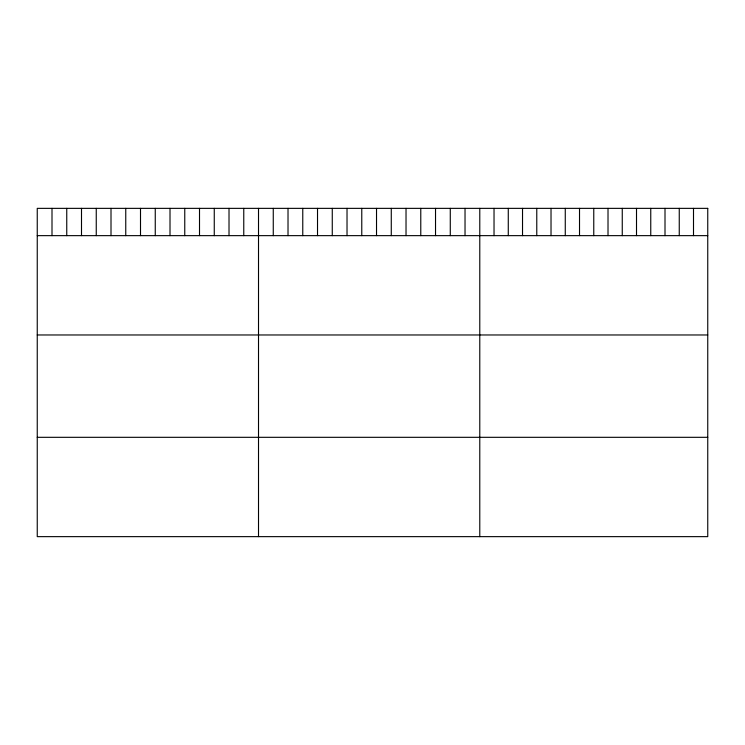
<?xml version="1.0" encoding="UTF-8"?>
<svg xmlns="http://www.w3.org/2000/svg" width="745" height="745" viewBox="0 0 745 745"><rect width="100%" height="100%" fill="white"/><g stroke="black" fill="none" stroke-linecap="round" stroke-linejoin="round"><path stroke-width="1.12" d="M37.25 235.643L707.75 235.643M37.25 334.971L707.75 334.971M37.25 437.315L707.75 437.315M693.502 208.358L693.502 235.643M679.254 208.358L679.254 235.643M665.006 208.358L665.006 235.643M650.757 208.358L650.757 235.643M636.509 208.358L636.509 235.643M622.261 208.358L622.261 235.643M608.013 208.358L608.013 235.643M593.765 208.358L593.765 235.643M579.517 208.358L579.517 235.643M565.269 208.358L565.269 235.643M551.021 208.358L551.021 235.643M536.773 208.358L536.773 235.643M522.524 208.358L522.524 235.643M508.276 208.358L508.276 235.643M494.028 208.358L494.028 235.643M479.78 208.358L479.78 536.642M465.029 208.358L465.029 235.643M450.278 208.358L450.278 235.643M435.527 208.358L435.527 235.643M420.776 208.358L420.776 235.643M406.025 208.358L406.025 235.643M391.274 208.358L391.274 235.643M376.523 208.358L376.523 235.643M361.772 208.358L361.772 235.643M347.021 208.358L347.021 235.643M332.27 208.358L332.27 235.643M317.519 208.358L317.519 235.643M302.768 208.358L302.768 235.643M288.017 208.358L288.017 235.643M273.266 208.358L273.266 235.643M258.515 208.358L258.515 536.642M243.764 208.358L243.764 235.643M229.013 208.358L229.013 235.643M214.262 208.358L214.262 235.643M199.511 208.358L199.511 235.643M184.76 208.358L184.76 235.643M170.009 208.358L170.009 235.643M155.258 208.358L155.258 235.643M140.507 208.358L140.507 235.643M125.756 208.358L125.756 235.643M111.005 208.358L111.005 235.643M96.254 208.358L96.254 235.643M81.503 208.358L81.503 235.643M66.752 208.358L66.752 235.643M52.001 208.358L52.001 235.643M707.75 208.358L37.25 208.358L37.25 536.642L707.75 536.642L707.75 208.358"/></g></svg>
